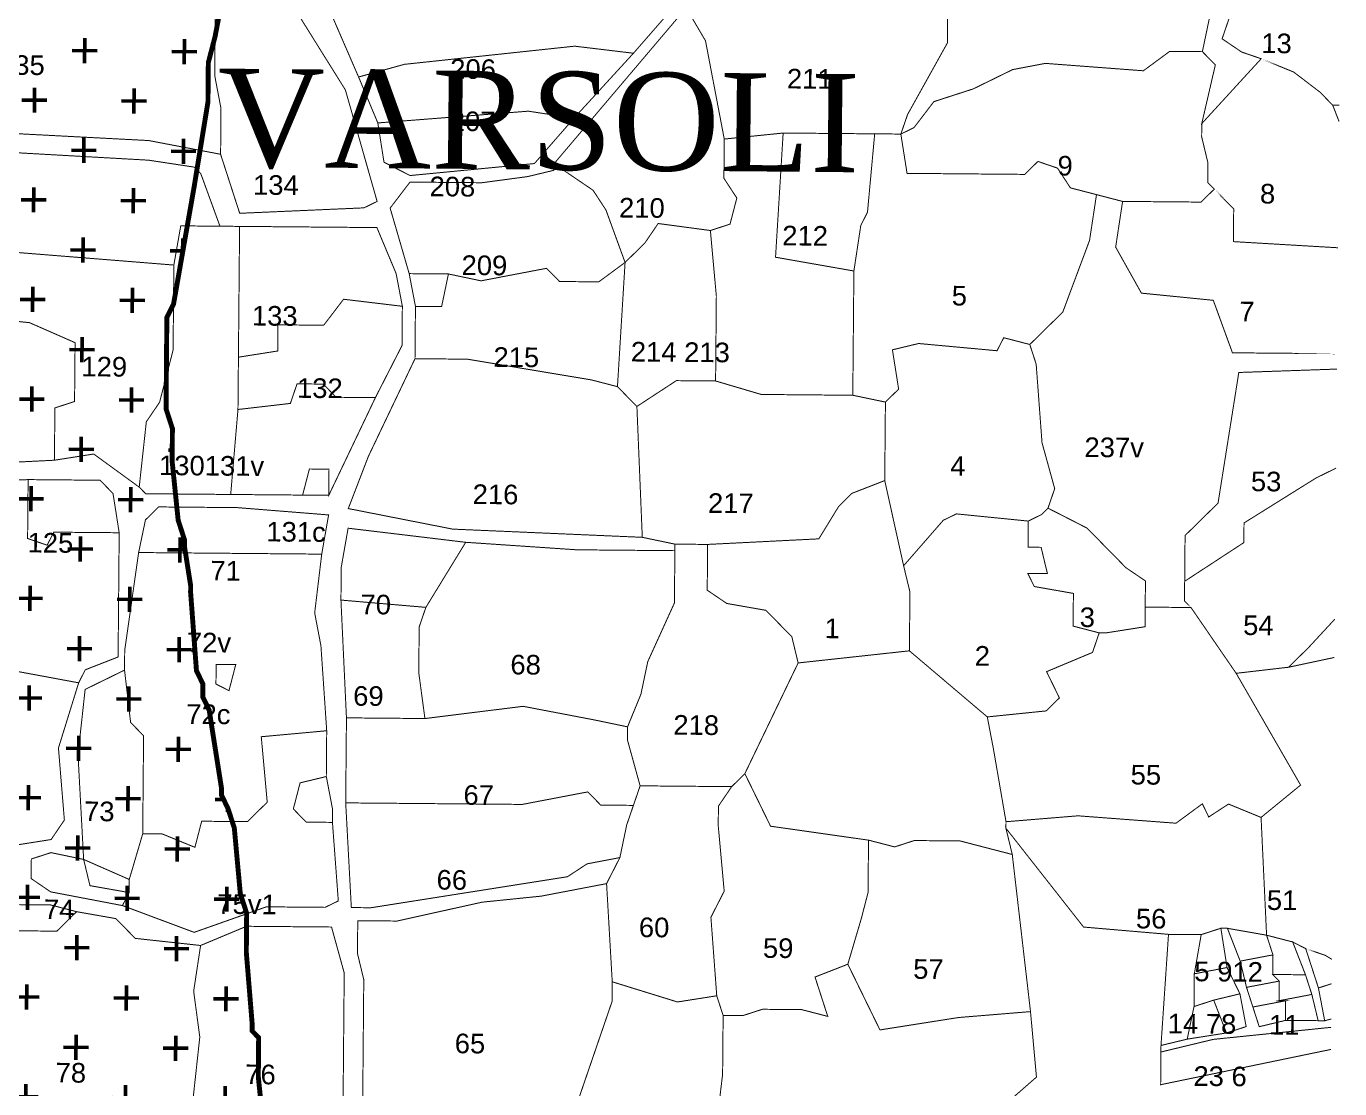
# Model space of a CAD drawing. Header units: metres. Extents: x 266684 to 275933, y 2060666 to 2074564.
# Drawn here: x 275046 to 275849, y 2064371 to 2065020 of the extents above; entities that cross this region are included whole.
import ezdxf

# ---------------------------------------------------------------- set-up
doc = ezdxf.new("R2010")
doc.units = ezdxf.units.M
for name, color, linetype in [('500M CRZ LINE', 2, 'Continuous'), ('SURVEY NO.', 7, 'Continuous'), ('SURVEY PLOT BOUNDARY', 35, 'Continuous'), ('VILLAGE NAME', 3, 'Continuous')]:
    doc.layers.add(name, color=color, linetype=linetype)
doc.styles.add('PDF Arial', font='arial.ttf')

# ---------------------------------------------------------------- blocks, each defined once
blk = doc.blocks.new('ERSUJATA')
at = {"layer": '500M CRZ LINE', "lineweight": 50}
h = blk.add_hatch(dxfattribs=at)
h.set_pattern_fill('CROSS', color=256, scale=4.797511, angle=-0.5013)
h.set_pattern_definition([(359.4987, (256416.294, 2060020.13), (30.729564, 30.19649), [15.2321, -45.69629]), (89.4987, (256423.843, 2060012.447), (-30.19649, 30.729564), [15.2321, -45.69629])])
h.paths.add_polyline_path([(275146.63, 2064674.46), (275146.67, 2064678.46), (275142.88, 2064702.48), (275142.91, 2064706.48), (275139.02, 2064718.51), (275135.34, 2064754.53), (275135.51, 2064774.52), (275131.62, 2064786.55), (275131.97, 2064826.53), (275132.01, 2064830.53), (275132.08, 2064838.53), (275132.11, 2064842.52), (275136.18, 2064850.48), (275144.59, 2064898.39), (275148.8, 2064922.35), (275157.25, 2064974.25), (275157.39, 2064990.24), (275157.46, 2064998.24), (275161.6, 2065014.2), (275169.98, 2065058.11), (275170.08, 2065070.1), (275170.12, 2065074.1), (275170.26, 2065090.09), (275174.57, 2065126.04), (275174.6, 2065130.04), (275174.74, 2065146.03), (275174.88, 2065162.02), (275175.23, 2065202), (275171.31, 2065210.03), (275171.41, 2065222.03), (275171.55, 2065238.02), (275163.87, 2065274.07), (275160.05, 2065294.1), (275156.16, 2065306.13), (275144.48, 2065342.22), (275144.55, 2065350.21), (275148.69, 2065366.17), (275148.72, 2065370.17), (275165.1, 2065414.01), (275169.2, 2065425.97), (275173.3, 2065437.93), (275177.44, 2065453.88), (275181.79, 2065493.83), (275185.96, 2065513.79), (275186.06, 2065525.78), (275186.38, 2065561.76), (275186.59, 2065585.75), (275186.62, 2065589.75), (275182.77, 2065605.78), (275175.19, 2065653.82), (275175.26, 2065661.82), (275175.33, 2065669.82), (275171.37, 2065673.85), (275167.68, 2065709.87), (275163.93, 2065737.89), (275159.86, 2065729.93), (275155.83, 2065725.97), (275151.8, 2065722), (275119.51, 2065686.3), (275115.44, 2065678.34), (275111.44, 2065678.37), (275107.41, 2065674.41), (275107.37, 2065670.41), (275083.14, 2065642.63), (275079.11, 2065638.67), (275075.08, 2065634.71), (275071.05, 2065630.74), (275067.01, 2065626.78), (275058.98, 2065622.85), (275054.95, 2065618.89), (275050.95, 2065618.93), (275022.8, 2065599.18), (275022.76, 2065595.18), (275022.69, 2065587.19), (275022.66, 2065583.19), (275022.62, 2065579.19), (275022.52, 2065567.19), (275014.14, 2065523.29), (275010, 2065507.33), (275001.83, 2065487.41), (274985.52, 2065451.56), (274985.49, 2065447.57), (274981.46, 2065443.6), (274977.42, 2065439.64), (274973.39, 2065435.68), (274969.36, 2065431.71), (274965.36, 2065431.75), (274965.33, 2065427.75), (274969.29, 2065423.72), (275001.06, 2065399.45), (275000.99, 2065391.45), (275004.99, 2065391.42), (275004.95, 2065387.42), (275004.92, 2065383.42), (275004.88, 2065379.42), (275004.85, 2065375.43), (275008.84, 2065375.39), (275008.81, 2065371.39), (275008.77, 2065367.39), (275016.42, 2065327.34), (275016.38, 2065323.35), (275020.35, 2065319.31), (275020.31, 2065315.31), (275020.28, 2065311.32), (275020.24, 2065307.32), (275020.21, 2065303.32), (275024.21, 2065303.28), (275024.17, 2065299.29), (275024.14, 2065295.29), (275024.1, 2065291.29), (275031.78, 2065255.24), (275035.74, 2065251.2), (275035.71, 2065247.21), (275035.67, 2065243.21), (275035.64, 2065239.21), (275035.6, 2065235.21), (275035.57, 2065231.21), (275035.53, 2065227.22), (275035.5, 2065223.22), (275035.46, 2065219.22), (275027.15, 2065183.31), (275027.12, 2065179.31), (275027.08, 2065175.31), (275027.05, 2065171.31), (275027.01, 2065167.31), (275022.98, 2065163.35), (275022.95, 2065159.35), (275022.91, 2065155.36), (275022.88, 2065151.36), (275022.84, 2065147.36), (275014.53, 2065111.45), (275014.5, 2065107.45), (275014.46, 2065103.45), (275014.43, 2065099.45), (275018.39, 2065095.42), (275018.35, 2065091.42), (275018.32, 2065087.42), (275014.29, 2065083.46), (275014.25, 2065079.46), (275014.22, 2065075.46), (275014.18, 2065071.46), (275001.91, 2065039.58), (274997.88, 2065035.62), (274993.84, 2065031.66), (274989.85, 2065031.69), (274989.81, 2065027.7), (274985.81, 2065027.73), (274981.78, 2065023.77), (274977.78, 2065023.8), (274973.75, 2065019.84), (274969.75, 2065019.87), (274933.71, 2065012.19), (274933.67, 2065008.19), (274929.67, 2065008.23), (274925.64, 2065004.27), (274921.64, 2065004.3), (274921.61, 2065000.3), (274917.61, 2065000.34), (274913.58, 2064996.38), (274917.54, 2064992.34), (274921.5, 2064988.31), (274937.18, 2064952.19), (274937.07, 2064940.19), (274941, 2064932.16), (274940.97, 2064928.16), (274940.86, 2064916.17), (274952.5, 2064876.08), (274952.47, 2064872.08), (274952.44, 2064868.09), (274956.43, 2064868.05), (274956.4, 2064864.05), (274956.36, 2064860.05), (274956.33, 2064856.06), (274956.29, 2064852.06), (274963.94, 2064812.01), (274959.87, 2064804.05), (274959.84, 2064800.05), (274959.8, 2064796.05), (274955.77, 2064792.09), (274951.6, 2064772.13), (274939.29, 2064736.25), (274935.26, 2064732.29), (274931.19, 2064724.33), (274927.16, 2064720.37), (274919.13, 2064716.44), (274915.13, 2064716.47), (274911.1, 2064712.51), (274871.12, 2064712.86), (274867.09, 2064708.9), (274863.06, 2064704.93), (274847, 2064697.08), (274844.14, 2064694.68), (274846.75, 2064669.09), (274850.47, 2064637.07), (274850.43, 2064633.07), (274854.19, 2064605.05), (274857.94, 2064577.03), (274861.69, 2064549.01), (274861.66, 2064545.01), (274861.62, 2064541.01), (274865.58, 2064536.98), (274869.44, 2064520.95), (274873.26, 2064500.92), (274873.16, 2064488.93), (274877.12, 2064484.9), (274877.09, 2064480.9), (274877.02, 2064472.9), (274880.91, 2064460.87), (274880.8, 2064448.88), (274884.77, 2064444.85), (274884.59, 2064424.86), (274884.52, 2064416.86), (274888.28, 2064388.84), (274888.21, 2064380.84), (274888.17, 2064376.84), (274891.96, 2064352.82), (274891.78, 2064332.83), (274895.57, 2064308.81), (274899.39, 2064288.78), (274899.36, 2064284.78), (274899.29, 2064276.79), (274903.15, 2064260.76), (274903.11, 2064256.76), (274907.04, 2064248.73), (274910.76, 2064216.71), (274910.65, 2064204.71), (274914.58, 2064196.68), (274914.54, 2064192.69), (274918.47, 2064184.65), (274918.44, 2064180.66), (274922.36, 2064172.63), (274922.26, 2064160.63), (274926.22, 2064156.6), (274926.08, 2064140.61), (274929.97, 2064128.58), (274929.87, 2064116.58), (274933.66, 2064092.56), (274933.59, 2064084.56), (274933.52, 2064076.57), (274933.48, 2064072.57), (274933.45, 2064068.57), (274937.37, 2064060.54), (274937.34, 2064056.54), (274941.06, 2064024.52), (274944.91, 2064008.49), (274948.88, 2064004.46), (274948.81, 2063996.46), (274952.66, 2063980.44), (274956.63, 2063976.4), (274956.59, 2063972.4), (274960.45, 2063956.38), (274964.38, 2063948.35), (274972.23, 2063932.28), (274980.09, 2063916.22), (274983.98, 2063904.19), (274987.94, 2063900.16), (274987.87, 2063892.16), (274991.83, 2063888.13), (274991.8, 2063884.13), (274995.73, 2063876.1), (274995.62, 2063864.11), (275295.82, 2063905.46), (275288.14, 2063941.52), (275284.21, 2063949.55), (275280.35, 2063965.57), (275276.49, 2063981.6), (275269.95, 2063998.67), (275260.85, 2064021.72), (275253, 2064037.78), (275249.07, 2064045.82), (275245.14, 2064053.85), (275233.43, 2064085.94), (275229.64, 2064109.96), (275229.68, 2064113.96), (275226.07, 2064157.97), (275226.17, 2064169.97), (275222.28, 2064182), (275214.74, 2064234.04), (275210.81, 2064242.07), (275206.95, 2064258.1), (275206.99, 2064262.1), (275207.02, 2064266.1), (275199.38, 2064306.15), (275195.49, 2064318.18), (275195.52, 2064322.17), (275195.59, 2064330.17), (275191.7, 2064342.2), (275188.02, 2064378.22), (275188.19, 2064398.21), (275188.23, 2064402.21), (275184.26, 2064406.24), (275184.3, 2064410.24), (275180.69, 2064454.25), (275180.86, 2064474.24), (275180.9, 2064478.24), (275177, 2064490.27), (275173.36, 2064530.29), (275169.46, 2064542.32), (275165.54, 2064550.35), (275165.57, 2064554.34), (275157.99, 2064602.39), (275154.07, 2064610.42), (275154.14, 2064618.42), (275150.21, 2064626.45)])
at = {"layer": '500M CRZ LINE', "lineweight": 5, "const_width": 3}
blk.add_lwpolyline([(275169.98, 2065058.11), (275161.6, 2065014.2), (275157.46, 2064998.24), (275157.25, 2064974.25), (275148.8, 2064922.35), (275144.59, 2064898.39), (275136.18, 2064850.48), (275132.11, 2064842.52), (275131.62, 2064786.55), (275135.51, 2064774.52), (275135.34, 2064754.53), (275139.02, 2064718.51), (275142.91, 2064706.48), (275142.88, 2064702.48), (275146.67, 2064678.46), (275146.63, 2064674.46), (275150.21, 2064626.45), (275154.14, 2064618.42), (275154.07, 2064610.42), (275157.99, 2064602.39), (275165.57, 2064554.34), (275165.54, 2064550.35), (275169.46, 2064542.32), (275173.36, 2064530.29), (275177, 2064490.27), (275180.9, 2064478.24), (275180.69, 2064454.25), (275184.3, 2064410.24), (275184.26, 2064406.24), (275188.23, 2064402.21), (275188.02, 2064378.22), (275191.7, 2064342.2)], dxfattribs=at)
at = {"layer": 'SURVEY PLOT BOUNDARY', "lineweight": 18, "const_width": 0.6}
for points in [[(275627.49, 2064346.38), (275663.75, 2064378.05), (275660.1, 2064418.07), (275648.95, 2064514.13), (275645.09, 2064530.16), (275692.54, 2064469.77), (275744.47, 2064465.31), (275739.88, 2064397.38), (275739.67, 2064373.39), (275843.8, 2064394.96), (275739.67, 2064373.39), (275739.84, 2064393.38), (275771.89, 2064401.1), (275843.92, 2064408.47), (275771.89, 2064401.1), (275739.84, 2064393.38), (275739.88, 2064397.38), (275755.9, 2064401.24), (275779.92, 2064405.03), (275791.95, 2064408.92), (275788.13, 2064428.95), (275780.27, 2064445.01), (275776.48, 2064469.03), (275780.48, 2064469), (275788.3, 2064448.94), (275792.16, 2064432.91), (275796.05, 2064420.88), (275799.94, 2064408.85), (275815.97, 2064412.71), (275839.95, 2064412.5), (275843.96, 2064413.55), (275839.95, 2064412.5), (275836.13, 2064432.52), (275844.15, 2064435.12), (275836.13, 2064432.52), (275828.35, 2064456.58), (275820.39, 2064460.65), (275804.43, 2064464.79), (275801.06, 2064536.79), (275825.22, 2064556.57), (275785.84, 2064624.89), (275758.21, 2064665.11), (275730.23, 2064665.36), (275730.37, 2064681.35), (275718.45, 2064689.45), (275694.67, 2064713.65), (275670.79, 2064725.85), (275674.89, 2064737.81), (275667.14, 2064765.87), (275663.57, 2064813.88), (275659.67, 2064825.91), (275679.84, 2064845.73), (275696.21, 2064889.57), (275700.45, 2064917.52), (275716.41, 2064913.38), (275764.38, 2064912.96), (275772.44, 2064920.89), (275768.48, 2064924.92), (275768.58, 2064936.91), (275764.73, 2064952.94), (275764.8, 2064960.94), (275801.12, 2065000.6), (275789.17, 2065004.71), (275777.24, 2065012.81), (275797.76, 2065072.61)], [(275449.59, 2065031.67), (275368.8, 2064936.41), (275368.77, 2064932.42), (275352.74, 2064928.56), (275324.72, 2064924.8), (275280.75, 2064925.19), (275268.62, 2064909.3), (275280.26, 2064869.22), (275284.09, 2064849.19), (275283.81, 2064817.21), (275255.3, 2064757.48), (275243.03, 2064725.6), (275306.88, 2064713.04), (275422.77, 2064708.03), (275442.72, 2064703.86), (275442.69, 2064699.86), (275382.73, 2064700.39), (275314.81, 2064704.98), (275242.92, 2064713.6), (275238.71, 2064689.65), (275238.54, 2064669.66), (275241.91, 2064597.66), (275241.45, 2064545.68), (275244.89, 2064481.68), (275256.88, 2064481.57), (275328.94, 2064492.94), (275376.98, 2064500.52), (275389.04, 2064508.41), (275409.07, 2064512.23), (275400.93, 2064496.31), (275360.89, 2064488.66), (275324.87, 2064484.98), (275272.8, 2064473.44), (275248.82, 2064473.65), (275248.64, 2064453.66), (275252.5, 2064437.63), (275251.8, 2064357.67)], [(275037.34, 2064519.48), (275061.36, 2064523.27), (275069.46, 2064535.19), (275065.84, 2064579.21), (275078.19, 2064619.08), (275082.25, 2064627.05), (275102.31, 2064634.87), (275102.97, 2064710.83), (275099.19, 2064734.85), (275091.26, 2064742.92), (275047.29, 2064743.31), (274963.31, 2064740.04)], [(274995.39, 2064751.76), (275063.38, 2064755.16), (275087.4, 2064758.95), (275115.21, 2064738.71), (275119.17, 2064734.68), (275231.1, 2064733.7), (275259.61, 2064793.43), (275275.88, 2064825.27), (275276.09, 2064849.26), (275272.27, 2064869.29), (275260.52, 2064897.38), (275164.58, 2064898.22), (275152.87, 2064930.31), (275148.91, 2064934.34), (275120.96, 2064938.58), (275037.05, 2064943.32)], [(274937.25, 2064960.18), (275121.06, 2064950.58), (275164.97, 2064942.2), (275176.64, 2064906.11), (275252.63, 2064909.44), (275260.66, 2064913.37), (275241.27, 2064981.51), (275213.67, 2065025.74)], [(275233.66, 2065025.56), (275249.33, 2064989.44), (275261.08, 2064961.35), (275264.87, 2064937.32), (275280.79, 2064929.19), (275356.81, 2064936.52), (275381.04, 2064964.3), (275417.37, 2065003.96), (275441.6, 2065031.74)], [(275769.35, 2065024.87), (275765.18, 2065004.92), (275745.19, 2065005.09), (275729.1, 2064993.24), (275669.17, 2064997.76), (275649.15, 2064993.94), (275625.06, 2064982.15), (275601.01, 2064974.37), (275588.87, 2064958.48), (275580.84, 2064954.55), (275584.95, 2064966.51), (275609.31, 2065010.28), (275609.49, 2065030.27)], [(275042.6, 2064207.56), (275114.7, 2064222.92), (275154.74, 2064230.57), (275214.74, 2064234.04), (275274.7, 2064233.52), (275294.86, 2064253.33), (275275.23, 2064293.49), (275267.44, 2064317.55), (275263.58, 2064333.57), (275255.66, 2064341.64), (275239.84, 2064361.77), (275240.54, 2064441.73), (275232.79, 2064469.79), (275216.8, 2064469.93), (275208.81, 2064470), (275180.83, 2064470.24), (275152.74, 2064458.5), (275112.8, 2064462.84), (275100.91, 2064474.94), (275076.96, 2064479.15), (275061.01, 2064483.29), (275041.02, 2064483.46)]]:
    blk.add_lwpolyline(points, dxfattribs=at)
for points in [[(275026.42, 2065099.35), (275106.26, 2065086.65), (275170.08, 2065070.1), (275161.74, 2065030.19), (275161.39, 2064990.21), (275165.21, 2064970.18), (275164.97, 2064942.2), (275121.06, 2064950.58), (274937.25, 2064960.18), (274937.39, 2064976.17), (274954.01, 2065048), (274982.48, 2065103.73)], [(275252.63, 2064909.44), (275176.64, 2064906.11), (275164.97, 2064942.2), (275165.21, 2064970.18), (275161.39, 2064990.21), (275161.74, 2065030.19), (275170.08, 2065070.1), (275166.29, 2065094.12), (275206.34, 2065101.77), (275206.09, 2065073.78), (275213.91, 2065053.72), (275213.67, 2065025.74), (275241.27, 2064981.51), (275260.66, 2064913.37)], [(275797.76, 2065072.61), (275777.24, 2065012.81), (275789.17, 2065004.71), (275801.12, 2065000.6), (275764.8, 2064960.94), (275773.11, 2064996.85), (275765.18, 2065004.92), (275769.35, 2065024.87), (275773.6, 2065052.82), (275777.84, 2065080.78), (275778.01, 2065100.77), (275790.01, 2065100.66)], [(275580.84, 2064954.55), (275564.85, 2064954.69), (275516.88, 2064955.11), (275508.89, 2064955.18), (275472.88, 2064951.5), (275461.41, 2065011.57), (275449.59, 2065031.67), (275473.79, 2065055.45), (275485.78, 2065055.34), (275569.9, 2065074.6), (275641.89, 2065077.97), (275633.75, 2065062.05), (275625.65, 2065050.12), (275609.49, 2065030.27), (275609.31, 2065010.28), (275584.95, 2064966.51)], [(275441.6, 2065031.74), (275417.37, 2065003.96), (275381.42, 2065008.28), (275277.38, 2064997.19), (275249.33, 2064989.44), (275233.66, 2065025.56), (275245.65, 2065025.46), (275261.64, 2065025.32), (275325.7, 2065036.75), (275353.62, 2065028.51)], [(275472.88, 2064951.5), (275472.67, 2064927.51), (275480.56, 2064915.44), (275476.42, 2064899.49), (275464.39, 2064895.59), (275432.45, 2064899.87), (275424.35, 2064887.95), (275412.25, 2064876.06), (275400.54, 2064908.15), (275392.65, 2064920.21), (275368.8, 2064936.41), (275449.59, 2065031.67), (275461.41, 2065011.57)], [(275417.37, 2065003.96), (275381.04, 2064964.3), (275353.09, 2064968.54), (275261.08, 2064961.35), (275249.33, 2064989.44), (275277.38, 2064997.19), (275381.42, 2065008.28)], [(275765.18, 2065004.92), (275773.11, 2064996.85), (275764.8, 2064960.94), (275764.73, 2064952.94), (275768.58, 2064936.91), (275768.48, 2064924.92), (275772.44, 2064920.89), (275764.38, 2064912.96), (275716.41, 2064913.38), (275700.45, 2064917.52), (275684.5, 2064921.66), (275676.61, 2064933.72), (275664.65, 2064937.82), (275656.58, 2064929.9), (275620.61, 2064930.21), (275584.63, 2064930.53), (275580.84, 2064954.55), (275588.87, 2064958.48), (275601.01, 2064974.37), (275625.06, 2064982.15), (275649.15, 2064993.94), (275669.17, 2064997.76), (275729.1, 2064993.24), (275745.19, 2065005.09)], [(275801.12, 2065000.6), (275821.04, 2064992.43), (275836.93, 2064980.3), (275844.85, 2064972.23), (275848.76, 2064962.2), (275844.85, 2064972.23), (275848.85, 2064972.2), (275844.85, 2064972.23), (275836.93, 2064980.3), (275821.04, 2064992.43)], [(275381.04, 2064964.3), (275356.81, 2064936.52), (275280.79, 2064929.19), (275264.87, 2064937.32), (275261.08, 2064961.35), (275353.09, 2064968.54)], [(275164.58, 2064898.22), (275140.6, 2064898.43), (275136.39, 2064874.47), (274968.6, 2064887.94), (274948.33, 2064856.13), (274924.42, 2064864.33), (274933.01, 2064932.23), (274937.21, 2064956.18), (275037.05, 2064943.32), (275120.96, 2064938.58), (275148.91, 2064934.34), (275152.87, 2064930.31)], [(275552.13, 2064870.84), (275551.46, 2064794.87), (275507.49, 2064795.26), (275495.5, 2064795.36), (275467.58, 2064803.6), (275468.04, 2064855.58), (275464.39, 2064895.59), (275476.42, 2064899.49), (275480.56, 2064915.44), (275472.67, 2064927.51), (275472.88, 2064951.5), (275508.89, 2064955.18), (275504.23, 2064879.25)], [(275564.85, 2064954.69), (275560.44, 2064906.75), (275556.37, 2064898.79), (275552.13, 2064870.84), (275504.23, 2064879.25), (275508.89, 2064955.18), (275516.88, 2064955.11)], [(275580.84, 2064954.55), (275584.63, 2064930.53), (275620.61, 2064930.21), (275656.58, 2064929.9), (275664.65, 2064937.82), (275676.61, 2064933.72), (275684.5, 2064921.66), (275700.45, 2064917.52), (275696.21, 2064889.57), (275679.84, 2064845.73), (275659.67, 2064825.91), (275643.72, 2064830.05), (275639.65, 2064822.09), (275591.72, 2064826.51), (275575.69, 2064822.65), (275579.48, 2064798.62), (275571.41, 2064790.7), (275551.46, 2064794.87), (275552.13, 2064870.84), (275556.37, 2064898.79), (275560.44, 2064906.75), (275564.85, 2064954.69)], [(275412.25, 2064876.06), (275396.15, 2064864.2), (275372.17, 2064864.41), (275364.24, 2064872.48), (275324.2, 2064864.83), (275304.25, 2064869.01), (275280.26, 2064869.22), (275268.62, 2064909.3), (275280.75, 2064925.19), (275324.72, 2064924.8), (275352.74, 2064928.56), (275368.77, 2064932.42), (275368.8, 2064936.41), (275392.65, 2064920.21), (275400.54, 2064908.15)], [(275772.44, 2064920.89), (275784.33, 2064908.79), (275784.15, 2064888.8), (275848.09, 2064885.04), (275784.15, 2064888.8), (275784.33, 2064908.79)], [(275847.52, 2064820.27), (275783.56, 2064820.83), (275771.85, 2064852.92), (275727.91, 2064857.3), (275712.16, 2064885.43), (275716.41, 2064913.38), (275712.16, 2064885.43), (275727.91, 2064857.3), (275771.85, 2064852.92), (275783.56, 2064820.83)], [(275164.58, 2064898.22), (275176.57, 2064898.11), (275176.4, 2064878.12), (275175.87, 2064818.15), (275175.59, 2064786.17), (275171.14, 2064734.22), (275139.16, 2064734.5), (275119.17, 2064734.68), (275115.21, 2064738.71), (275119.56, 2064778.66), (275127.66, 2064790.58), (275135.93, 2064822.5), (275136.39, 2064874.47), (275140.6, 2064898.43)], [(275276.09, 2064849.26), (275240.15, 2064853.57), (275228.02, 2064837.69), (275200.03, 2064837.93), (275199.89, 2064821.94), (275175.87, 2064818.15), (275176.4, 2064878.12), (275176.57, 2064898.11), (275260.52, 2064897.38), (275272.27, 2064869.29)], [(275464.39, 2064895.59), (275468.04, 2064855.58), (275467.58, 2064803.6), (275443.6, 2064803.81), (275419.47, 2064788.03), (275407.59, 2064800.13), (275412.25, 2064876.06), (275424.35, 2064887.95), (275432.45, 2064899.87)], [(275136.39, 2064874.47), (275135.93, 2064822.5), (275127.66, 2064790.58), (275119.56, 2064778.66), (275115.21, 2064738.71), (275087.4, 2064758.95), (275063.38, 2064755.16), (275063.66, 2064787.14), (275075.69, 2064791.04), (275076.01, 2064827.02), (275048.13, 2064839.26), (275004.19, 2064843.64), (274948.33, 2064856.13), (274968.6, 2064887.94)], [(275407.59, 2064800.13), (275391.63, 2064804.27), (275315.79, 2064816.93), (275283.81, 2064817.21), (275284.09, 2064849.19), (275300.08, 2064849.05), (275304.25, 2064869.01), (275324.2, 2064864.83), (275364.24, 2064872.48), (275372.17, 2064864.41), (275396.15, 2064864.2), (275412.25, 2064876.06)], [(275304.25, 2064869.01), (275300.08, 2064849.05), (275284.09, 2064849.19), (275280.26, 2064869.22)], [(274948.33, 2064856.13), (275004.19, 2064843.64), (275048.13, 2064839.26), (275076.01, 2064827.02), (275075.69, 2064791.04), (275063.66, 2064787.14), (275063.38, 2064755.16), (274995.39, 2064751.76), (274943.39, 2064748.21), (274907.45, 2064752.53), (274923.86, 2064800.36), (274915.97, 2064812.43), (274924.42, 2064864.33)], [(275276.09, 2064849.26), (275275.88, 2064825.27), (275259.61, 2064793.43), (275235.63, 2064793.64), (275227.7, 2064801.7), (275211.71, 2064801.84), (275207.61, 2064789.88), (275175.59, 2064786.17), (275175.87, 2064818.15), (275199.89, 2064821.94), (275200.03, 2064837.93), (275228.02, 2064837.69), (275240.15, 2064853.57)], [(275659.67, 2064825.91), (275663.57, 2064813.88), (275667.14, 2064765.87), (275674.89, 2064737.81), (275670.79, 2064725.85), (275666.76, 2064721.89), (275658.73, 2064717.96), (275614.79, 2064722.35), (275606.76, 2064718.42), (275582.53, 2064690.64), (275570.99, 2064742.72), (275571.41, 2064790.7), (275579.48, 2064798.62), (275575.69, 2064822.65), (275591.72, 2064826.51), (275639.65, 2064822.09), (275643.72, 2064830.05)], [(275407.59, 2064800.13), (275419.47, 2064788.03), (275422.77, 2064708.03), (275306.88, 2064713.04), (275243.03, 2064725.6), (275255.3, 2064757.48), (275283.81, 2064817.21), (275315.79, 2064816.93), (275391.63, 2064804.27)], [(275758.21, 2064665.11), (275754.25, 2064669.15), (275754.35, 2064681.14), (275790.54, 2064704.81), (275790.64, 2064716.81), (275834.86, 2064744.41), (275846.91, 2064750.3), (275834.86, 2064744.41), (275790.64, 2064716.81), (275790.54, 2064704.81), (275754.35, 2064681.14), (275754.6, 2064709.13), (275774.76, 2064728.94), (275787.45, 2064808.8), (275847.44, 2064810.88), (275787.45, 2064808.8), (275774.76, 2064728.94), (275754.6, 2064709.13), (275754.25, 2064669.15)], [(275259.61, 2064793.43), (275231.1, 2064733.7), (275231.24, 2064749.69), (275219.25, 2064749.8), (275215.11, 2064733.84), (275171.14, 2064734.22), (275175.59, 2064786.17), (275207.61, 2064789.88), (275211.71, 2064801.84), (275227.7, 2064801.7), (275235.63, 2064793.64)], [(275551.46, 2064794.87), (275571.41, 2064790.7), (275570.99, 2064742.72), (275550.94, 2064734.9), (275542.87, 2064726.97), (275530.7, 2064707.09), (275462.71, 2064703.68), (275442.72, 2064703.86), (275422.77, 2064708.03), (275419.47, 2064788.03), (275443.6, 2064803.81), (275467.58, 2064803.6), (275495.5, 2064795.36), (275507.49, 2064795.26)], [(275231.1, 2064733.7), (275215.11, 2064733.84), (275219.25, 2064749.8), (275231.24, 2064749.69)], [(275102.97, 2064710.83), (275102.69, 2064678.85), (275102.31, 2064634.87), (275082.25, 2064627.05), (275078.19, 2064619.08), (275010.33, 2064631.67), (274986.42, 2064639.88), (274978.56, 2064655.94), (274963.31, 2064740.04), (275047.29, 2064743.31), (275046.98, 2064707.32), (275058.93, 2064703.22), (275063, 2064711.18)], [(275102.97, 2064710.83), (275063, 2064711.18), (275058.93, 2064703.22), (275046.98, 2064707.32), (275047.29, 2064743.31), (275091.26, 2064742.92), (275099.19, 2064734.85)], [(275582.53, 2064690.64), (275586.39, 2064674.61), (275586.14, 2064646.63), (275586.07, 2064638.63), (275518.05, 2064631.23), (275514.19, 2064647.26), (275498.34, 2064663.39), (275474.39, 2064667.6), (275462.47, 2064675.7), (275462.71, 2064703.68), (275530.7, 2064707.09), (275542.87, 2064726.97), (275550.94, 2064734.9), (275570.99, 2064742.72)], [(275077.8, 2064575.1), (275081.24, 2064511.1), (275061.29, 2064515.27), (275049.26, 2064511.38), (275049.15, 2064499.39), (275061.08, 2064491.28), (275104.98, 2064482.9), (275148.81, 2064466.53), (275192.92, 2064482.13), (275228.9, 2064481.82), (275236.93, 2064485.75), (275233.35, 2064533.76), (275233.42, 2064541.76), (275229.6, 2064561.78), (275229.84, 2064589.77), (275226.3, 2064641.78), (275222.48, 2064661.8), (275226.79, 2064697.75), (275231, 2064721.71), (275175.07, 2064726.19), (275127.1, 2064726.61), (275119.03, 2064718.69), (275114.86, 2064698.73), (275106.34, 2064638.83), (275106.24, 2064626.84), (275082.15, 2064615.05)], [(275231, 2064721.71), (275226.79, 2064697.75), (275138.85, 2064698.52), (275114.86, 2064698.73), (275119.03, 2064718.69), (275127.1, 2064726.61), (275175.07, 2064726.19)], [(275658.73, 2064717.96), (275658.59, 2064701.97), (275666.58, 2064701.9), (275670.44, 2064685.87), (275658.45, 2064685.98), (275662.38, 2064677.95), (275686.33, 2064673.74), (275686.15, 2064653.75), (275702.11, 2064649.61), (275698, 2064637.65), (275669.92, 2064625.9), (275677.77, 2064609.84), (275669.71, 2064601.91), (275633.69, 2064598.23), (275586.07, 2064638.63), (275586.14, 2064646.63), (275586.39, 2064674.61), (275582.53, 2064690.64), (275606.76, 2064718.42), (275614.79, 2064722.35)], [(275730.23, 2064665.36), (275730.12, 2064653.36), (275706.1, 2064649.58), (275702.11, 2064649.61), (275686.15, 2064653.75), (275686.33, 2064673.74), (275662.38, 2064677.95), (275658.45, 2064685.98), (275670.44, 2064685.87), (275666.58, 2064701.9), (275658.59, 2064701.97), (275658.73, 2064717.96), (275666.76, 2064721.89), (275670.79, 2064725.85), (275694.67, 2064713.65), (275718.45, 2064689.45), (275730.37, 2064681.35)], [(275314.81, 2064704.98), (275290.47, 2064665.21), (275238.54, 2064669.66), (275238.71, 2064689.65), (275242.92, 2064713.6)], [(275442.69, 2064699.86), (275442.41, 2064667.88), (275426.11, 2064632.03), (275421.93, 2064612.08), (275413.76, 2064592.16), (275393.81, 2064596.33), (275349.91, 2064604.71), (275289.88, 2064597.24), (275286.12, 2064625.26), (275286.37, 2064653.25), (275290.47, 2064665.21), (275314.81, 2064704.98), (275382.73, 2064700.39)], [(275226.79, 2064697.75), (275222.48, 2064661.8), (275226.3, 2064641.78), (275229.84, 2064589.77), (275189.83, 2064586.12), (275193.48, 2064546.1), (275181.38, 2064534.21), (275153.4, 2064534.46), (275149.27, 2064518.5), (275129.35, 2064526.67), (275117.36, 2064526.78), (275117.53, 2064546.77), (275117.88, 2064586.75), (275109.96, 2064594.82), (275106.24, 2064626.84), (275106.34, 2064638.83), (275114.86, 2064698.73), (275138.85, 2064698.52)], [(275462.71, 2064703.68), (275462.47, 2064675.7), (275474.39, 2064667.6), (275498.34, 2064663.39), (275514.19, 2064647.26), (275518.05, 2064631.23), (275485.47, 2064563.54), (275477.41, 2064555.61), (275421.44, 2064556.1), (275413.69, 2064584.16), (275413.76, 2064592.16), (275421.93, 2064612.08), (275426.11, 2064632.03), (275442.41, 2064667.88), (275442.69, 2064699.86), (275442.72, 2064703.86)], [(275290.47, 2064665.21), (275286.37, 2064653.25), (275286.12, 2064625.26), (275289.88, 2064597.24), (275241.91, 2064597.66), (275238.54, 2064669.66)], [(275758.21, 2064665.11), (275785.84, 2064624.89), (275825.22, 2064556.57), (275801.06, 2064536.79), (275781.15, 2064544.96), (275769.08, 2064537.07), (275765.16, 2064545.1), (275749.06, 2064533.25), (275689.13, 2064537.77), (275645.13, 2064534.16), (275637.52, 2064578.2), (275633.69, 2064598.23), (275669.71, 2064601.91), (275677.77, 2064609.84), (275669.92, 2064625.9), (275698, 2064637.65), (275702.11, 2064649.61), (275706.1, 2064649.58), (275730.12, 2064653.36), (275730.23, 2064665.36)], [(275817.86, 2064628.61), (275785.84, 2064624.89), (275817.86, 2064628.61), (275845.89, 2064634.58), (275817.86, 2064628.61), (275829.96, 2064640.5), (275846.1, 2064657.95), (275829.96, 2064640.5)], [(275078.19, 2064619.08), (275065.84, 2064579.21), (275069.46, 2064535.19), (275061.36, 2064523.27), (275037.34, 2064519.48), (274981.51, 2064535.96), (274977.65, 2064551.99), (274970.11, 2064604.04), (274986.42, 2064639.88), (275010.33, 2064631.67)], [(275633.69, 2064598.23), (275637.52, 2064578.2), (275645.13, 2064534.16), (275645.09, 2064530.16), (275648.95, 2064514.13), (275617.04, 2064522.41), (275589.06, 2064522.65), (275577.03, 2064518.76), (275561.07, 2064522.9), (275501.18, 2064531.42), (275485.47, 2064563.54), (275518.05, 2064631.23), (275586.07, 2064638.63)], [(275117.36, 2064526.78), (275109.12, 2064498.86), (275081.24, 2064511.1), (275077.8, 2064575.1), (275082.15, 2064615.05), (275106.24, 2064626.84), (275109.96, 2064594.82), (275117.88, 2064586.75), (275117.53, 2064546.77)], [(275162.24, 2064630.34), (275174.23, 2064630.24), (275170.09, 2064614.28), (275162.13, 2064618.35)], [(275162.24, 2064630.34), (275162.13, 2064618.35), (275170.09, 2064614.28), (275174.23, 2064630.24)], [(275413.76, 2064592.16), (275413.69, 2064584.16), (275421.44, 2064556.1), (275417.34, 2064544.15), (275397.35, 2064544.32), (275389.43, 2064552.39), (275349.38, 2064544.74), (275241.45, 2064545.68), (275241.91, 2064597.66), (275289.88, 2064597.24), (275349.91, 2064604.71), (275393.81, 2064596.33)], [(275229.6, 2064561.78), (275213.57, 2064557.92), (275209.44, 2064541.97), (275217.36, 2064533.9), (275233.35, 2064533.76), (275236.93, 2064485.75), (275228.9, 2064481.82), (275192.92, 2064482.13), (275148.81, 2064466.53), (275104.98, 2064482.9), (275109.05, 2064490.86), (275109.12, 2064498.86), (275117.36, 2064526.78), (275129.35, 2064526.67), (275149.27, 2064518.5), (275153.4, 2064534.46), (275181.38, 2064534.21), (275193.48, 2064546.1), (275189.83, 2064586.12), (275229.84, 2064589.77)], [(275233.35, 2064533.76), (275217.36, 2064533.9), (275209.44, 2064541.97), (275213.57, 2064557.92), (275229.6, 2064561.78), (275233.42, 2064541.76)], [(275561.07, 2064522.9), (275560.8, 2064490.91), (275556.66, 2064474.95), (275548.42, 2064447.04), (275528.36, 2064439.22), (275536.15, 2064415.16), (275520.19, 2064419.29), (275496.21, 2064419.5), (275484.18, 2064415.61), (275472.19, 2064415.72), (275468.29, 2064427.75), (275464.72, 2064475.76), (275472.85, 2064491.68), (275469.2, 2064531.7), (275469.31, 2064543.69), (275477.41, 2064555.61), (275485.47, 2064563.54), (275501.18, 2064531.42)], [(275417.34, 2064544.15), (275413.24, 2064532.19), (275409.07, 2064512.23), (275389.04, 2064508.41), (275376.98, 2064500.52), (275328.94, 2064492.94), (275256.88, 2064481.57), (275244.89, 2064481.68), (275241.45, 2064545.68), (275349.38, 2064544.74), (275389.43, 2064552.39), (275397.35, 2064544.32)], [(275477.41, 2064555.61), (275469.31, 2064543.69), (275469.2, 2064531.7), (275472.85, 2064491.68), (275464.72, 2064475.76), (275468.29, 2064427.75), (275444.27, 2064423.96), (275404.4, 2064436.3), (275400.93, 2064496.31), (275409.07, 2064512.23), (275413.24, 2064532.19), (275417.34, 2064544.15), (275421.44, 2064556.1)], [(275801.06, 2064536.79), (275804.43, 2064464.79), (275780.48, 2064469), (275776.48, 2064469.03), (275764.46, 2064465.14), (275744.47, 2064465.31), (275692.54, 2064469.77), (275645.09, 2064530.16), (275645.13, 2064534.16), (275689.13, 2064537.77), (275749.06, 2064533.25), (275765.16, 2064545.1), (275769.08, 2064537.07), (275781.15, 2064544.96)], [(275648.95, 2064514.13), (275660.1, 2064418.07), (275616.09, 2064414.46), (275568.06, 2064406.88), (275548.42, 2064447.04), (275556.66, 2064474.95), (275560.8, 2064490.91), (275561.07, 2064522.9), (275577.03, 2064518.76), (275589.06, 2064522.65), (275617.04, 2064522.41)], [(275081.24, 2064511.1), (275085.1, 2064495.07), (275109.05, 2064490.86), (275104.98, 2064482.9), (275061.08, 2064491.28), (275049.15, 2064499.39), (275049.26, 2064511.38), (275061.29, 2064515.27)], [(275109.12, 2064498.86), (275109.05, 2064490.86), (275085.1, 2064495.07), (275081.24, 2064511.1)], [(275404.4, 2064436.3), (275404.3, 2064424.31), (275383.79, 2064364.51), (275371.79, 2064364.62), (275359.73, 2064356.72), (275347.7, 2064352.83), (275303.77, 2064357.21), (275267.69, 2064345.53), (275251.8, 2064357.67), (275252.5, 2064437.63), (275248.64, 2064453.66), (275248.82, 2064473.65), (275272.8, 2064473.44), (275324.87, 2064484.98), (275360.89, 2064488.66), (275400.93, 2064496.31)], [(275076.96, 2064479.15), (275064.86, 2064467.26), (275032.88, 2064467.54), (275032.92, 2064471.54), (275041.02, 2064483.46), (275061.01, 2064483.29)], [(275152.74, 2064458.5), (275148.5, 2064430.54), (275152.25, 2064402.52), (275147.9, 2064362.58), (275143.83, 2064354.61), (275135.7, 2064338.69), (275099.69, 2064335.01), (275023.8, 2064343.67), (275019.95, 2064359.7), (275008.2, 2064387.79), (275004.59, 2064431.8), (275012.79, 2064455.72), (275028.82, 2064459.58), (275032.88, 2064467.54), (275064.86, 2064467.26), (275076.96, 2064479.15), (275100.91, 2064474.94), (275112.8, 2064462.84)], [(275232.79, 2064469.79), (275240.54, 2064441.73), (275239.84, 2064361.77), (275255.66, 2064341.64), (275239.63, 2064337.78), (275159.68, 2064338.48), (275151.79, 2064350.55), (275143.83, 2064354.61), (275147.9, 2064362.58), (275152.25, 2064402.52), (275148.5, 2064430.54), (275152.74, 2064458.5), (275180.83, 2064470.24), (275208.81, 2064470), (275216.8, 2064469.93)], [(275760.25, 2064441.18), (275760.07, 2064421.19), (275755.9, 2064401.24), (275739.88, 2064397.38), (275744.47, 2064465.31), (275764.46, 2064465.14)], [(275780.27, 2064445.01), (275760.25, 2064441.18), (275764.46, 2064465.14), (275776.48, 2064469.03)], [(275804.43, 2064464.79), (275808.32, 2064452.76), (275788.3, 2064448.94), (275780.48, 2064469)], [(275820.39, 2064460.65), (275828.21, 2064440.59), (275808.22, 2064440.76), (275808.32, 2064452.76), (275804.43, 2064464.79)], [(275828.35, 2064456.58), (275836.13, 2064432.52), (275839.95, 2064412.5), (275835.96, 2064412.53), (275832.1, 2064428.56), (275828.21, 2064440.59), (275820.39, 2064460.65)], [(275828.35, 2064456.58), (275840.3, 2064452.48), (275844.28, 2064450.05), (275840.3, 2064452.48)], [(275808.22, 2064440.76), (275812.18, 2064436.73), (275792.16, 2064432.91), (275788.3, 2064448.94), (275808.32, 2064452.76)], [(275660.1, 2064418.07), (275663.75, 2064378.05), (275627.49, 2064346.38), (275571.46, 2064338.88), (275491.44, 2064331.58), (275475.41, 2064327.72), (275463.46, 2064331.83), (275467.56, 2064343.79), (275471.87, 2064379.73), (275472.19, 2064415.72), (275484.18, 2064415.61), (275496.21, 2064419.5), (275520.19, 2064419.29), (275536.15, 2064415.16), (275528.36, 2064439.22), (275548.42, 2064447.04), (275568.06, 2064406.88), (275616.09, 2064414.46)], [(275788.13, 2064428.95), (275772.1, 2064425.09), (275760.07, 2064421.19), (275760.25, 2064441.18), (275780.27, 2064445.01)], [(275832.1, 2064428.56), (275812.08, 2064424.74), (275812.18, 2064436.73), (275808.22, 2064440.76), (275828.21, 2064440.59)], [(275468.29, 2064427.75), (275472.19, 2064415.72), (275471.87, 2064379.73), (275467.56, 2064343.79), (275463.46, 2064331.83), (275443.4, 2064324), (275431.2, 2064300.12), (275399.22, 2064300.4), (275383.19, 2064296.54), (275379.44, 2064324.56), (275383.79, 2064364.51), (275404.3, 2064424.31), (275404.4, 2064436.3), (275444.27, 2064423.96)], [(275812.08, 2064424.74), (275816.07, 2064424.7), (275796.05, 2064420.88), (275792.16, 2064432.91), (275812.18, 2064436.73)], [(275779.92, 2064405.03), (275755.9, 2064401.24), (275760.07, 2064421.19), (275772.1, 2064425.09)], [(275779.92, 2064405.03), (275772.1, 2064425.09), (275788.13, 2064428.95), (275791.95, 2064408.92)], [(275815.97, 2064412.71), (275799.94, 2064408.85), (275796.05, 2064420.88), (275816.07, 2064424.7)], [(275835.96, 2064412.53), (275815.97, 2064412.71), (275816.07, 2064424.7), (275812.08, 2064424.74), (275832.1, 2064428.56)]]:
    blk.add_lwpolyline(points, close=True, dxfattribs=at)
at = {"layer": 'SURVEY NO.', "attachment_point": 7, "rotation": 359.4987, "style": 'PDF Arial'}
for s, insert, char_height in [('13', (275801.15, 2065003.92), 11.994), ('135', (275029.47, 2064990.68), 11.994), ('206', (275305.29, 2064988.26), 11.994), ('211', (275511.13, 2064982.46), 11.994), ('207', (275305.01, 2064956.28), 11.994), ('9', (275676.57, 2064929.04), 11.99), ('134', (275184.74, 2064917.35), 11.994), ('208', (275292.67, 2064916.4), 11.994), ('8', (275800.35, 2064911.96), 11.99), ('210', (275408.49, 2064903.39), 11.994), ('212', (275508.29, 2064886.53), 11.994), ('209', (275312.24, 2064868.25), 11.994), ('5', (275611.91, 2064849.63), 11.99), ('7', (275787.73, 2064840.1), 11.99), ('133', (275184.04, 2064837.38), 11.994), ('214 213', (275415.72, 2064815.37), 11.994), ('129', (275079.82, 2064806.31), 11.994), ('215', (275331.73, 2064812.1), 11.994), ('132', (275211.64, 2064793.16), 11.994), ('237v', (275693.05, 2064756.96), 11.994), ('130131v', (275127.27, 2064745.92), 11.994), ('4', (275611, 2064745.68), 11.99), ('53', (275794.81, 2064736.08), 11.994), ('216', (275319.01, 2064728.25), 11.994), ('217', (275462.88, 2064722.99), 11.994), ('131c', (275192.88, 2064705.36), 11.994), ('125', (275046.9, 2064698.64), 11.994), ('71', (275158.69, 2064681.67), 11.994), ('70', (275250.46, 2064660.87), 11.994), ('3', (275690.14, 2064653.03), 11.99), ('1', (275534.17, 2064646.4), 11.99), ('54', (275790.04, 2064648.16), 11.994), ('72v', (275144.31, 2064637.81), 11.994), ('2', (275625.97, 2064629.6), 11.99), ('68', (275342.08, 2064624.09), 11.994), ('69', (275245.97, 2064604.93), 11.994), ('72c', (275143.93, 2064593.83), 11.994), ('218', (275441.7, 2064587.23), 11.994), ('55', (275721.28, 2064556.79), 11.994), ('67', (275313.4, 2064544.37), 11.994), ('73', (275081.44, 2064534.4), 11.994), ('66', (275296.96, 2064492.53), 11.994), ('75v1', (275162.9, 2064477.71), 11.994), ('51', (275804.56, 2064480.09), 11.994), ('74', (275056.93, 2064474.64), 11.994), ('56', (275724.51, 2064468.8), 11.994), ('60', (275420.63, 2064463.46), 11.994), ('59', (275496.48, 2064450.8), 11.994), ('57', (275588.32, 2064438), 11.994), ('5 912', (275760.21, 2064436.5), 11.994), ('14 78', (275743.94, 2064404.66), 11.994), ('11', (275805.9, 2064404.11), 11.994), ('65', (275308.07, 2064392.48), 11.994), ('78', (275064.05, 2064374.62), 11.994), ('76', (275179.98, 2064373.6), 11.994), ('23 6', (275759.65, 2064372.53), 11.994)]:
    blk.add_mtext(s, dxfattribs=dict(at, insert=insert, char_height=char_height))
at = {"layer": 'VILLAGE NAME', "insert": (275162.89, 2064933.22), "char_height": 59.9689, "width": 107.9112, "attachment_point": 7, "rotation": 359.4987, "style": 'PDF Arial'}
blk.add_mtext('{\\fTimes New Roman|b0|i0|c0|p18;VARSOLI}', dxfattribs=at)

msp = doc.modelspace()

# ---------------------------------------------------------------- block references
msp.add_blockref('ERSUJATA', (0, 0))

doc.saveas('drawing.dxf')
